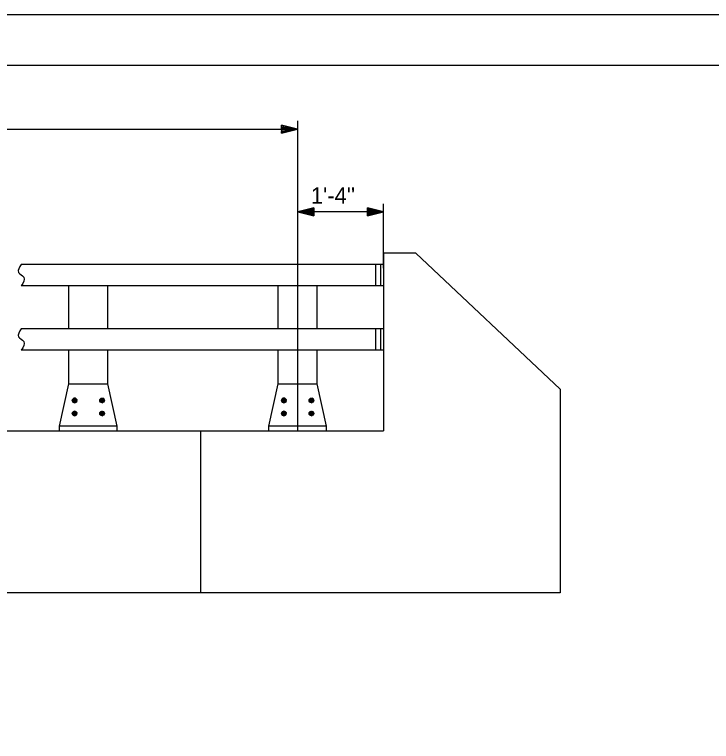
# Model space of a CAD drawing. Extents: x 92208.1 to 92223.3, y 89765.7 to 89782.4.
# Drawn here: x 92213.137 to 92214.922, y 89778.881 to 89780.744 of the extents above; entities that cross this region are included whole.
import ezdxf

# ---------------------------------------------------------------- set-up
doc = ezdxf.new("R2010")
doc.units = 0
for name, color, linetype in [('Dimension Lines', 7, 'Continuous'), ('Mis Center Lines', 7, 'Continuous'), ('Mis Object Lines', 7, 'Continuous'), ('Miscellaneous Lines', 7, 'Continuous'), ('Plan Sheet', 7, 'Continuous'), ('Plot Shape', 7, 'Continuous'), ('Rebar Lines', 7, 'Continuous'), ('Structural Steel Lines', 7, 'Continuous'), ('Text', 7, 'Continuous'), ('User Information Notes', 7, 'Continuous')]:
    doc.layers.add(name, color=color, linetype=linetype)

msp = doc.modelspace()

# ---------------------------------------------------------------- linework, layer by layer
at = {"layer": 'Dimension Lines'}
for p, q in [((92209.3045, 89780.4501), (92213.8619, 89780.4501)), ((92214.082, 89780.0933), (92214.082, 89780.2589)), ((92214.082, 89780.2379), (92213.862, 89780.2379))]:
    msp.add_line(p, q, dxfattribs=at)
for points in [[(92213.8207, 89780.4501), (92213.8207, 89780.4521), (92213.8619, 89780.4501), (92213.8207, 89780.4542), (92213.8207, 89780.4562), (92213.8619, 89780.4501), (92213.8207, 89780.4583), (92213.8207, 89780.4604), (92213.8619, 89780.4501), (92213.8207, 89780.4397), (92213.8207, 89780.4418), (92213.8619, 89780.4501), (92213.8207, 89780.4439), (92213.8207, 89780.4459), (92213.8619, 89780.4501), (92213.8207, 89780.448), (92213.8207, 89780.4604), (92213.8207, 89780.4397), (92213.8619, 89780.4501), (92213.8207, 89780.4604)], [(92213.9032, 89780.2379), (92213.9032, 89780.2399), (92213.862, 89780.2379), (92213.9032, 89780.242), (92213.9032, 89780.2441), (92213.862, 89780.2379), (92213.9032, 89780.2461), (92213.9032, 89780.2482), (92213.862, 89780.2379), (92213.9032, 89780.2276), (92213.9032, 89780.2296), (92213.862, 89780.2379), (92213.9032, 89780.2317), (92213.9032, 89780.2337), (92213.862, 89780.2379), (92213.9032, 89780.2358), (92213.9032, 89780.2482), (92213.9032, 89780.2276), (92213.862, 89780.2379), (92213.9032, 89780.2482)], [(92214.0407, 89780.2379), (92214.0407, 89780.2358), (92214.082, 89780.2379), (92214.0407, 89780.2337), (92214.0407, 89780.2317), (92214.082, 89780.2379), (92214.0407, 89780.2296), (92214.0407, 89780.2276), (92214.082, 89780.2379), (92214.0407, 89780.2482), (92214.0407, 89780.2461), (92214.082, 89780.2379), (92214.0407, 89780.2441), (92214.0407, 89780.242), (92214.082, 89780.2379), (92214.0407, 89780.2399), (92214.0407, 89780.2276), (92214.0407, 89780.2482), (92214.082, 89780.2379), (92214.0407, 89780.2276)]]:
    msp.add_lwpolyline(points, dxfattribs=at)
at = {"layer": 'Mis Center Lines'}
msp.add_line((92213.8619, 89780.471), (92213.8619, 89779.6769), dxfattribs=at)
at = {"layer": 'Mis Object Lines'}
for p, q in [((92214.534, 89779.784), (92214.534, 89779.2619)), ((92213.0864, 89779.6769), (92214.0819, 89779.6769))]:
    msp.add_line(p, q, dxfattribs=at)
for points in [[(92214.534, 89779.784), (92214.1644, 89780.1317), (92214.0819, 89780.1317), (92214.0819, 89779.6769)], [(92214.534, 89779.2619), (92213.0864, 89779.2619)]]:
    msp.add_lwpolyline(points, dxfattribs=at)
at = {"layer": 'Miscellaneous Lines'}
for p, q in [((92214.0613, 89780.1031), (92213.154, 89780.1031)), ((92214.0613, 89780.1031), (92214.0613, 89780.0481)), ((92214.0613, 89780.0481), (92213.154, 89780.0481)), ((92214.0613, 89779.9382), (92213.154, 89779.9382)), ((92214.0613, 89779.9382), (92214.0613, 89779.8832)), ((92214.0613, 89779.8832), (92213.154, 89779.8832))]:
    msp.add_line(p, q, dxfattribs=at)
for points in [[(92213.154, 89780.1031), (92213.1467, 89780.0829), (92213.1601, 89780.0706), (92213.154, 89780.0481)], [(92213.154, 89779.9382), (92213.1467, 89779.918), (92213.1601, 89779.9057), (92213.154, 89779.8832)]]:
    msp.add_spline(points, degree=3, dxfattribs=at)
at = {"layer": 'Plan Sheet'}
msp.add_line((92208.438, 89780.6135), (92218.9981, 89780.6135), dxfattribs=at)
at = {"layer": 'Plot Shape'}
msp.add_lwpolyline([(92208.0901, 89780.7435), (92219.001, 89780.7435), (92219.001, 89773.4835), (92208.0901, 89773.4835)], close=True, dxfattribs=at)
at = {"layer": 'Rebar Lines'}
for points in [[(92213.2905, 89779.7606), (92213.2882, 89779.7602), (92213.2864, 89779.759), (92213.2851, 89779.757), (92213.2846, 89779.7548), (92213.2851, 89779.7526), (92213.2864, 89779.7507), (92213.2882, 89779.7495), (92213.2905, 89779.749), (92213.2927, 89779.7495), (92213.2946, 89779.7507), (92213.2958, 89779.7526), (92213.2963, 89779.7548), (92213.2958, 89779.757), (92213.2946, 89779.7589), (92213.2927, 89779.7602), (92213.2905, 89779.7606), (92213.2905, 89779.7548), (92213.2905, 89779.749), (92213.2882, 89779.7495), (92213.2905, 89779.7548), (92213.2864, 89779.7507), (92213.2851, 89779.7526), (92213.2905, 89779.7548), (92213.2846, 89779.7548), (92213.2851, 89779.757), (92213.2905, 89779.7548), (92213.2864, 89779.759), (92213.2882, 89779.7602), (92213.2905, 89779.7548), (92213.2927, 89779.7602), (92213.2946, 89779.7589), (92213.2905, 89779.7548), (92213.2958, 89779.757), (92213.2963, 89779.7548), (92213.2905, 89779.7548), (92213.2958, 89779.7526), (92213.2946, 89779.7507), (92213.2905, 89779.7548), (92213.2927, 89779.7495)], [(92213.3609, 89779.7606), (92213.3631, 89779.7602), (92213.365, 89779.759), (92213.3663, 89779.757), (92213.3667, 89779.7548), (92213.3663, 89779.7526), (92213.365, 89779.7507), (92213.3631, 89779.7495), (92213.3609, 89779.749), (92213.3587, 89779.7495), (92213.3568, 89779.7507), (92213.3555, 89779.7526), (92213.3551, 89779.7548), (92213.3555, 89779.757), (92213.3568, 89779.7589), (92213.3587, 89779.7602), (92213.3609, 89779.7606), (92213.3609, 89779.7548), (92213.3609, 89779.749), (92213.3631, 89779.7495), (92213.3609, 89779.7548), (92213.365, 89779.7507), (92213.3663, 89779.7526), (92213.3609, 89779.7548), (92213.3667, 89779.7548), (92213.3663, 89779.757), (92213.3609, 89779.7548), (92213.365, 89779.759), (92213.3631, 89779.7602), (92213.3609, 89779.7548), (92213.3587, 89779.7602), (92213.3568, 89779.7589), (92213.3609, 89779.7548), (92213.3555, 89779.757), (92213.3551, 89779.7548), (92213.3609, 89779.7548), (92213.3555, 89779.7526), (92213.3568, 89779.7507), (92213.3609, 89779.7548), (92213.3587, 89779.7495)], [(92213.8267, 89779.7606), (92213.8245, 89779.7602), (92213.8226, 89779.759), (92213.8214, 89779.757), (92213.8209, 89779.7548), (92213.8214, 89779.7526), (92213.8226, 89779.7507), (92213.8245, 89779.7495), (92213.8267, 89779.749), (92213.8289, 89779.7495), (92213.8308, 89779.7507), (92213.8321, 89779.7526), (92213.8326, 89779.7548), (92213.8321, 89779.757), (92213.8308, 89779.7589), (92213.829, 89779.7602), (92213.8267, 89779.7606), (92213.8267, 89779.7548), (92213.8267, 89779.749), (92213.8245, 89779.7495), (92213.8267, 89779.7548), (92213.8226, 89779.7507), (92213.8214, 89779.7526), (92213.8267, 89779.7548), (92213.8209, 89779.7548), (92213.8214, 89779.757), (92213.8267, 89779.7548), (92213.8226, 89779.759), (92213.8245, 89779.7602), (92213.8267, 89779.7548), (92213.829, 89779.7602), (92213.8308, 89779.7589), (92213.8267, 89779.7548), (92213.8321, 89779.757), (92213.8326, 89779.7548), (92213.8267, 89779.7548), (92213.8321, 89779.7526), (92213.8308, 89779.7507), (92213.8267, 89779.7548), (92213.8289, 89779.7495)], [(92213.8972, 89779.7606), (92213.8994, 89779.7602), (92213.9012, 89779.759), (92213.9026, 89779.757), (92213.903, 89779.7548), (92213.9026, 89779.7526), (92213.9012, 89779.7507), (92213.8994, 89779.7495), (92213.8972, 89779.749), (92213.8949, 89779.7495), (92213.8931, 89779.7507), (92213.8918, 89779.7526), (92213.8914, 89779.7548), (92213.8918, 89779.757), (92213.893, 89779.7589), (92213.8949, 89779.7602), (92213.8972, 89779.7606), (92213.8972, 89779.7548), (92213.8972, 89779.749), (92213.8994, 89779.7495), (92213.8972, 89779.7548), (92213.9012, 89779.7507), (92213.9026, 89779.7526), (92213.8972, 89779.7548), (92213.903, 89779.7548), (92213.9026, 89779.757), (92213.8972, 89779.7548), (92213.9012, 89779.759), (92213.8994, 89779.7602), (92213.8972, 89779.7548), (92213.8949, 89779.7602), (92213.893, 89779.7589), (92213.8972, 89779.7548), (92213.8918, 89779.757), (92213.8914, 89779.7548), (92213.8972, 89779.7548), (92213.8918, 89779.7526), (92213.8931, 89779.7507), (92213.8972, 89779.7548), (92213.8949, 89779.7495)], [(92213.2905, 89779.7271), (92213.2882, 89779.7267), (92213.2864, 89779.7254), (92213.2851, 89779.7235), (92213.2846, 89779.7213), (92213.2851, 89779.7191), (92213.2864, 89779.7172), (92213.2882, 89779.7159), (92213.2905, 89779.7155), (92213.2927, 89779.7159), (92213.2946, 89779.7172), (92213.2958, 89779.7191), (92213.2963, 89779.7213), (92213.2958, 89779.7235), (92213.2946, 89779.7254), (92213.2927, 89779.7267), (92213.2905, 89779.7271), (92213.2905, 89779.7213), (92213.2905, 89779.7155), (92213.2882, 89779.7159), (92213.2905, 89779.7213), (92213.2864, 89779.7172), (92213.2851, 89779.7191), (92213.2905, 89779.7213), (92213.2846, 89779.7213), (92213.2851, 89779.7235), (92213.2905, 89779.7213), (92213.2864, 89779.7254), (92213.2882, 89779.7267), (92213.2905, 89779.7213), (92213.2927, 89779.7267), (92213.2946, 89779.7254), (92213.2905, 89779.7213), (92213.2958, 89779.7235), (92213.2963, 89779.7213), (92213.2905, 89779.7213), (92213.2958, 89779.7191), (92213.2946, 89779.7172), (92213.2905, 89779.7213), (92213.2927, 89779.7159)], [(92213.3609, 89779.7271), (92213.3631, 89779.7267), (92213.365, 89779.7254), (92213.3663, 89779.7235), (92213.3667, 89779.7213), (92213.3663, 89779.7191), (92213.365, 89779.7172), (92213.3631, 89779.7159), (92213.3609, 89779.7155), (92213.3587, 89779.7159), (92213.3568, 89779.7172), (92213.3555, 89779.7191), (92213.3551, 89779.7213), (92213.3555, 89779.7235), (92213.3568, 89779.7254), (92213.3587, 89779.7267), (92213.3609, 89779.7271), (92213.3609, 89779.7213), (92213.3609, 89779.7155), (92213.3631, 89779.7159), (92213.3609, 89779.7213), (92213.365, 89779.7172), (92213.3663, 89779.7191), (92213.3609, 89779.7213), (92213.3667, 89779.7213), (92213.3663, 89779.7235), (92213.3609, 89779.7213), (92213.365, 89779.7254), (92213.3631, 89779.7267), (92213.3609, 89779.7213), (92213.3587, 89779.7267), (92213.3568, 89779.7254), (92213.3609, 89779.7213), (92213.3555, 89779.7235), (92213.3551, 89779.7213), (92213.3609, 89779.7213), (92213.3555, 89779.7191), (92213.3568, 89779.7172), (92213.3609, 89779.7213), (92213.3587, 89779.7159)], [(92213.8267, 89779.7271), (92213.8245, 89779.7267), (92213.8226, 89779.7254), (92213.8214, 89779.7235), (92213.8209, 89779.7213), (92213.8214, 89779.7191), (92213.8226, 89779.7172), (92213.8245, 89779.7159), (92213.8267, 89779.7155), (92213.8289, 89779.7159), (92213.8308, 89779.7172), (92213.8321, 89779.7191), (92213.8326, 89779.7213), (92213.8321, 89779.7235), (92213.8308, 89779.7254), (92213.829, 89779.7267), (92213.8267, 89779.7271), (92213.8267, 89779.7213), (92213.8267, 89779.7155), (92213.8245, 89779.7159), (92213.8267, 89779.7213), (92213.8226, 89779.7172), (92213.8214, 89779.7191), (92213.8267, 89779.7213), (92213.8209, 89779.7213), (92213.8214, 89779.7235), (92213.8267, 89779.7213), (92213.8226, 89779.7254), (92213.8245, 89779.7267), (92213.8267, 89779.7213), (92213.829, 89779.7267), (92213.8308, 89779.7254), (92213.8267, 89779.7213), (92213.8321, 89779.7235), (92213.8326, 89779.7213), (92213.8267, 89779.7213), (92213.8321, 89779.7191), (92213.8308, 89779.7172), (92213.8267, 89779.7213), (92213.8289, 89779.7159)], [(92213.8972, 89779.7271), (92213.8994, 89779.7267), (92213.9012, 89779.7254), (92213.9026, 89779.7235), (92213.903, 89779.7213), (92213.9026, 89779.7191), (92213.9012, 89779.7172), (92213.8994, 89779.7159), (92213.8972, 89779.7155), (92213.8949, 89779.7159), (92213.8931, 89779.7172), (92213.8918, 89779.7191), (92213.8914, 89779.7213), (92213.8918, 89779.7235), (92213.893, 89779.7254), (92213.8949, 89779.7267), (92213.8972, 89779.7271), (92213.8972, 89779.7213), (92213.8972, 89779.7155), (92213.8994, 89779.7159), (92213.8972, 89779.7213), (92213.9012, 89779.7172), (92213.9026, 89779.7191), (92213.8972, 89779.7213), (92213.903, 89779.7213), (92213.9026, 89779.7235), (92213.8972, 89779.7213), (92213.9012, 89779.7254), (92213.8994, 89779.7267), (92213.8972, 89779.7213), (92213.8949, 89779.7267), (92213.893, 89779.7254), (92213.8972, 89779.7213), (92213.8918, 89779.7235), (92213.8914, 89779.7213), (92213.8972, 89779.7213), (92213.8918, 89779.7191), (92213.8931, 89779.7172), (92213.8972, 89779.7213), (92213.8949, 89779.7159)]]:
    msp.add_lwpolyline(points, dxfattribs=at)
at = {"layer": 'Structural Steel Lines'}
for p, q in [((92214.0751, 89780.1031), (92214.0613, 89780.1031)), ((92214.0819, 89780.1031), (92214.0751, 89780.1031)), ((92214.0751, 89780.0481), (92214.0751, 89780.1031)), ((92213.2758, 89779.9382), (92213.2758, 89780.0481)), ((92213.3755, 89779.9382), (92213.3755, 89780.0481)), ((92213.8121, 89779.9382), (92213.8121, 89780.0481)), ((92213.9118, 89779.9382), (92213.9118, 89780.0481)), ((92214.0751, 89780.0481), (92214.0613, 89780.0481)), ((92214.0819, 89780.0481), (92214.0751, 89780.0481)), ((92214.0751, 89779.9382), (92214.0613, 89779.9382)), ((92214.0819, 89779.9382), (92214.0751, 89779.9382)), ((92214.0751, 89779.8832), (92214.0751, 89779.9382)), ((92213.2758, 89779.7974), (92213.2758, 89779.8832)), ((92213.3755, 89779.7974), (92213.3755, 89779.8832)), ((92213.8121, 89779.7974), (92213.8121, 89779.8832)), ((92213.9118, 89779.7974), (92213.9118, 89779.8832)), ((92214.0751, 89779.8832), (92214.0613, 89779.8832)), ((92214.0819, 89779.8832), (92214.0751, 89779.8832)), ((92213.2518, 89779.689), (92213.2758, 89779.7974)), ((92213.2758, 89779.7974), (92213.3755, 89779.7974)), ((92213.3996, 89779.689), (92213.3755, 89779.7974)), ((92213.788, 89779.689), (92213.8121, 89779.7974)), ((92213.8121, 89779.7974), (92213.9118, 89779.7974)), ((92213.9358, 89779.689), (92213.9118, 89779.7974)), ((92213.2518, 89779.6769), (92213.2518, 89779.689)), ((92213.3996, 89779.689), (92213.2518, 89779.689)), ((92213.3996, 89779.6769), (92213.3996, 89779.689)), ((92213.788, 89779.6769), (92213.788, 89779.689)), ((92213.9358, 89779.689), (92213.788, 89779.689)), ((92213.9358, 89779.6769), (92213.9358, 89779.689))]:
    msp.add_line(p, q, dxfattribs=at)
at = {"layer": 'User Information Notes'}
msp.add_line((92213.6129, 89779.6769), (92213.6129, 89779.2619), dxfattribs=at)

# ---------------------------------------------------------------- texts
at = {"layer": 'Text'}
msp.add_text("1'-4''", height=0.04198, dxfattribs=at).set_placement((92213.8958, 89780.2589))

doc.saveas('drawing.dxf')
